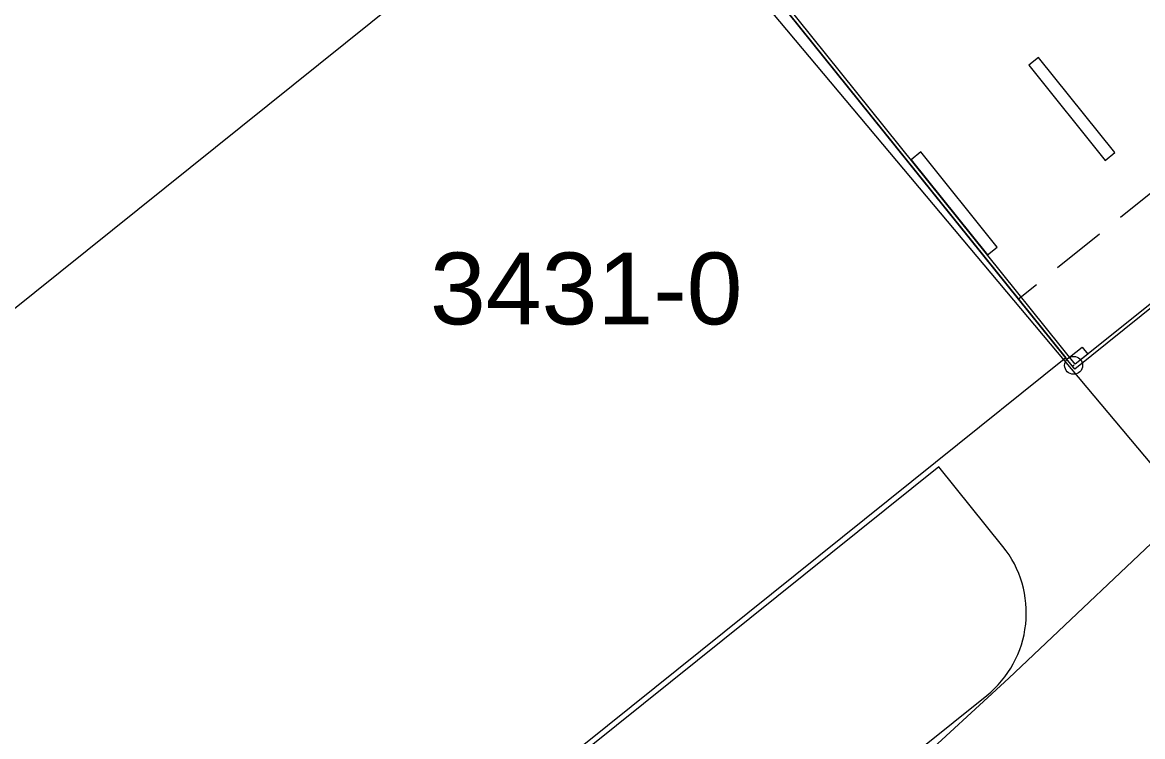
# Model space of a CAD drawing. Header units: metres. Extents: x 7511866 to 7512109, y 4692276 to 4692509.
# Drawn here: x 7511947.05 to 7511978.23, y 4692307.85 to 4692327.74 of the extents above; entities that cross this region are included whole.
import ezdxf

# ---------------------------------------------------------------- set-up
doc = ezdxf.new("R2010")
doc.units = ezdxf.units.M
doc.header["$PDMODE"] = 32
doc.header["$PDSIZE"] = 0.5
doc.linetypes.add('DASHED', pattern=[0.75, 0.5, -0.25])
doc.layers.get('0').update_dxf_attribs({"lineweight": 0})
for name, color, linetype, lineweight in [('A - Pllaka Perdhes kolollt v2', 1, 'Continuous', 0), ('A - Shtyllat_Pen_No__20', 1, 'Continuous', 0), ('ll-cde-shtyllat', 7, 'Continuous', 0), ('llg betimi themelet', 97, 'Continuous', 0), ('Nr Parceles Baze', 7, 'Continuous', 0), ('parcela', 7, 'Continuous', 0), ('Parcela Baze', 7, 'Continuous', 0), ('Themel pllaka o3 ferizaj', 30, 'Continuous', 0)]:
    doc.layers.add(name, color=color, linetype=linetype, lineweight=lineweight)
doc.layers.add('prerja betimi', color=7, linetype='Continuous', lineweight=0, true_color=0x6a1b1b)
doc.styles.get("Standard").update_dxf_attribs({"font": 'arial.ttf'})

# ---------------------------------------------------------------- blocks, each defined once
blk = doc.blocks.new('A$C51214811')
for points in [[(443.31, 173.75, -0.000001), (443.33, 190.23, -0.415883)], [(98.06, 90.5, -0.000001), (113.4, 90.48, -0.426088)], [(102.62, 138.06, -0.000001), (113.4, 138.04, -0.0589)]]:
    blk.add_lwpolyline(points, format="xyb")

msp = doc.modelspace()

# ---------------------------------------------------------------- linework, layer by layer
at = {"layer": 'A - Pllaka Perdhes kolollt v2', "linetype": 'Continuous', "flags": 128}
msp.add_lwpolyline([(7511964.959, 4692332.413), (7511984.041, 4692347.738), (7512008.082, 4692331.91), (7511996.588, 4692314.454), (7511987.028, 4692320.748, 0.325552), (7511979.03, 4692320.37), (7511976.356, 4692318.223)], format="xyb", close=True, dxfattribs=at)
at = {"layer": 'A - Shtyllat_Pen_No__20', "color": 1, "linetype": 'Continuous', "lineweight": 0, "flags": 128}
for points in [[(7511975.059, 4692326.544), (7511977.188, 4692323.893), (7511977.461, 4692324.112), (7511975.332, 4692326.763)], [(7511971.784, 4692323.914), (7511973.914, 4692321.263), (7511974.186, 4692321.482), (7511972.057, 4692324.133)], [(7511976.356, 4692318.222), (7511976.199, 4692318.417), (7511976.55, 4692318.699), (7511976.707, 4692318.504)]]:
    msp.add_lwpolyline(points, close=True, dxfattribs=at)
at = {"layer": 'llg betimi themelet', "flags": 128}
msp.add_lwpolyline([(7511930.845, 4692306.939), (7511963.942, 4692333.519), (7511976.09, 4692318.395), (7511972.465, 4692315.483), (7511947.009, 4692295.038), (7511945.85, 4692296.48), (7511942.731, 4692293.976), (7511939.726, 4692297.718), (7511938.829, 4692296.998)], close=True, dxfattribs=at)
msp.add_lwpolyline([(7511947.103, 4692294.921), (7511948.23, 4692293.518, 0.414214), (7511954.205, 4692292.865), (7511955.101, 4692293.585), (7511964.255, 4692282.188), (7511978.071, 4692293.284), (7511975.915, 4692295.969), (7511977.302, 4692297.083), (7511970.148, 4692305.991), (7511973.891, 4692308.997, 0.414214), (7511974.343, 4692313.144), (7511972.559, 4692315.366)], format="xyb", close=True, dxfattribs=at)
at = {"layer": 'parcela'}
msp.add_lwpolyline([(7512014.001, 4692331.061), (7512007.601, 4692322.736), (7511996.728, 4692308.593), (7511996.478, 4692308.808), (7511984.225, 4692318.67), (7511979.511, 4692314.209), (7511960.838, 4692336.459), (7511966.627, 4692340.808), (7511982.769, 4692353.148), (7511985.853, 4692355.253), (7512004.361, 4692337.945), (7512007.31, 4692335.187), (7512013.22, 4692331.467), (7512014.001, 4692331.061)], dxfattribs=at)
at = {"layer": 'Parcela Baze', "flags": 128}
msp.add_lwpolyline([(7512014.001, 4692331.061), (7512007.601, 4692322.736), (7511996.728, 4692308.593), (7511996.478, 4692308.808), (7511984.225, 4692318.67), (7511979.511, 4692314.209), (7511974.509, 4692309.474), (7511971.825, 4692307.009)], dxfattribs=at)
at = {"layer": 'prerja betimi', "color": 1}
msp.add_point((7511976.31, 4692318.189, 618.052), dxfattribs=at)
at = {"layer": 'Themel pllaka o3 ferizaj', "flags": 128}
msp.add_lwpolyline([(7512009.128, 4692333.136), (7511999.067, 4692317.853), (7511996.7, 4692314.26), (7511986.973, 4692320.665, 0.158744), (7511982.972, 4692321.761, 0.158634), (7511979.093, 4692320.292), (7511976.341, 4692318.082), (7511974.776, 4692320.031), (7511963.942, 4692333.519), (7511984.035, 4692349.657)], format="xyb", close=True, dxfattribs=at)
at = {"layer": 'Themel pllaka o3 ferizaj', "linetype": 'DASHED', "ltscale": 3, "flags": 128}
msp.add_lwpolyline([(7511999.067, 4692317.853), (7511984.226, 4692327.621), (7511974.776, 4692320.031)], dxfattribs=at)

# ---------------------------------------------------------------- block references
at = {"layer": 'll-cde-shtyllat', "xscale": 0.05993101123899882, "yscale": 0.05993101123899882, "zscale": 0.05993101123899882, "rotation": 308.7325131062978}
msp.add_blockref('A$C51214811', (7511930.978, 4692368.487), dxfattribs=at)

# ---------------------------------------------------------------- texts
at = {"layer": 'Nr Parceles Baze'}
msp.add_text('3431-0', height=2, dxfattribs=at).set_placement((7511958.394, 4692319.33))

doc.saveas('drawing.dxf')
